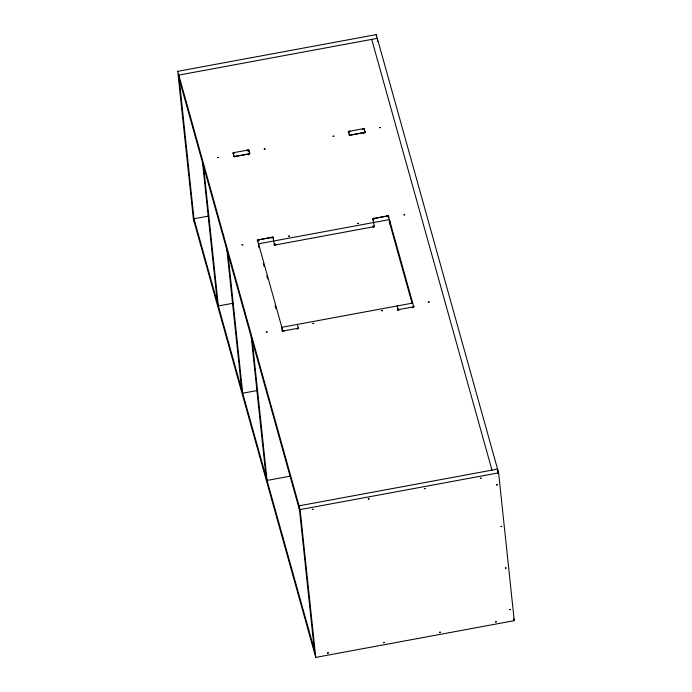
<?xml version="1.0" encoding="UTF-8"?>
<svg xmlns="http://www.w3.org/2000/svg" width="692" height="692" viewBox="0 0 692 692"><rect width="100%" height="100%" fill="white"/><g stroke="black" fill="none" stroke-linecap="round" stroke-linejoin="round"><path stroke-width="1.04" d="M177.749 71.337L376.249 34.6L498.612 472.852L514.251 620.663L315.751 657.4L193.388 219.148L177.749 71.337L300.112 509.589L315.751 657.4M233.446 154.463L233.36 153.685A0.977 0.666 -6 0 1 233.109 152.768L248.627 149.956L249.682 153.719A0.977 0.666 -6 0 1 248.333 154.031L235.548 156.401A0.977 0.666 -6 0 1 234.19 156.651A0.977 0.666 -6 0 1 233.931 155.735L234.043 156.773M364.926 132.553L364.814 131.515A0.977 0.666 -6 0 1 365.073 132.423A0.977 0.666 -6 0 1 363.715 132.674L350.922 135.044A0.977 0.666 -6 0 1 349.564 135.295L348.5 131.48L364.009 128.608L365.056 132.362L349.547 135.234A0.977 0.666 -6 0 1 349.313 134.378L349.391 135.156M208.837 215.999L193.994 218.741L314.263 649.485M284.265 330.863A0.977 0.666 -6 0 1 282.898 331.113L257.476 240.063A0.977 0.666 -6 0 1 258.817 239.752L271.61 237.382A0.977 0.666 -6 0 1 272.968 237.131A0.977 0.666 -6 0 1 273.228 238.048L273.305 238.827M373.178 220.341L373.092 219.563A0.977 0.666 -6 0 1 372.841 218.646A0.977 0.666 -6 0 1 374.199 218.395L386.984 216.025A0.977 0.666 -6 0 1 388.342 215.774L413.764 306.833A0.977 0.666 -6 0 1 412.423 307.144L412.51 307.923M233.178 303.234L218.352 305.976L203.595 166.487M412.717 303.07L281.834 327.299L282.275 331.451M257.536 390.47L242.71 393.212L227.953 253.713M290.363 476.131L267.069 480.447L252.312 340.948M300.112 509.589L498.612 472.852M371.716 39.392L491.977 470.127M513.723 618.786L514.251 620.663M389.769 221.016L390.556 223.836M389.224 220.86L389.743 222.738A0.977 0.718 -15.6 0 0 390.643 223.819M389.311 221.821L411.991 303.053M397.208 305.942L398.263 309.696L413.764 306.833A0.977 0.666 -6 0 0 413.531 305.976L413.643 307.014M373.49 226.258L373.689 226.959M372.789 226.172L372.988 226.872A0.977 0.718 -15.6 0 0 374.346 226.621L372.858 218.707L388.359 215.843A0.977 0.666 -6 0 1 388.601 216.691L388.679 217.47M275.641 244.155L275.831 244.856A0.977 0.718 -15.6 0 1 274.473 245.106A0.977 0.718 -15.6 0 1 274.369 244.094M274.845 244.017L275.174 245.193M297.344 324.427L298.39 328.181L282.881 331.053A0.977 0.666 -6 0 1 282.647 330.205L282.751 331.243M263.297 263.479L264.154 266.558M266.74 275.823L267.605 278.911M275.07 305.665L275.935 308.753M179.237 79.251L299.506 509.995M498.015 473.38L497.565 469.098L299.065 505.835L314.704 653.646M377.633 41.572L377.296 38.354L178.804 75.091L194.435 222.902M376.249 34.6L376.474 36.745M389.856 223.75L389.414 219.598L258.531 243.818L258.86 246.966M398.185 310.405L398.021 308.848A0.977 0.666 -6 0 0 398.281 309.765A0.977 0.666 -6 0 0 399.639 309.514M386.984 216.025L387.07 216.812M374.199 218.395L374.277 219.174M364.329 130.234L364.243 129.456A0.977 0.666 -6 0 0 363.992 128.548A0.977 0.666 -6 0 0 362.625 128.798L362.712 129.577M363.715 132.674L363.793 133.461M349.927 131.938L349.841 131.16A0.977 0.666 -6 0 0 348.483 131.411A0.977 0.666 -6 0 0 348.733 132.328L348.82 133.106M298.261 328.371L298.157 327.333A0.977 0.666 -6 0 1 298.408 328.25A0.977 0.666 -6 0 1 297.05 328.501L297.127 329.28M271.61 237.382L271.688 238.16M258.817 239.752L258.903 240.531M249.527 153.641L249.44 152.863A0.977 0.666 -6 0 1 249.7 153.78L234.173 156.582L233.126 152.828A0.977 0.666 -6 0 1 234.467 152.517L234.545 153.295M248.947 151.591L248.869 150.813A0.977 0.666 -6 0 0 248.61 149.896A0.977 0.666 -6 0 0 247.252 150.147L247.338 150.925M257.796 241.698L257.718 240.92A0.977 0.666 -6 0 1 257.459 240.003L272.985 237.192L274.473 245.106L374.346 226.621A0.977 0.718 -15.6 0 0 374.234 225.609M248.333 154.031L248.419 154.809M251.257 337.194L266.013 476.693M226.907 249.959L241.664 389.458M202.548 162.724L217.305 302.222M397.545 309.09A0.977 0.718 -15.6 0 1 397.545 310.198M259.163 247.278A0.977 0.718 -15.6 0 1 259.145 247.719M282.172 330.439A0.977 0.718 -15.6 0 1 282.474 331.139M217.669 157.577L218.611 157.551L217.686 157.508M242.027 244.812L242.97 244.786L242.027 244.778M264.188 148.962L265.14 148.944L264.188 148.962M266.377 332.039L267.328 332.022L266.385 332.013M288.547 236.197L289.49 236.171L288.555 236.162M312.905 323.432L313.848 323.406L312.922 323.372M333.042 136.22L333.985 136.194L333.051 136.194M357.401 223.455L358.344 223.43L357.401 223.455M379.571 127.613L380.513 127.588L379.571 127.613M381.759 310.691L382.702 310.665L381.759 310.656M403.92 214.849L404.872 214.823L403.929 214.814M428.279 302.075L429.222 302.058L428.279 302.075M312.274 509.398L313.208 509.321L312.291 509.329M327.472 653.049L328.397 652.911L327.472 653.049M368.308 499.027L369.243 498.915L368.317 498.993M383.506 642.678L384.441 642.565L383.515 642.643M424.343 488.656L425.277 488.578L424.36 488.587M439.541 632.306L440.475 632.203L439.55 632.272M480.378 478.284L481.312 478.207L480.395 478.215M496.579 484.936L497.505 484.832L496.588 484.902M500.973 526.508L501.908 526.439L500.991 526.439M495.576 621.935L496.501 621.831L495.584 621.9M505.376 568.08L506.302 567.976L505.376 568.046M509.77 609.652L510.705 609.574L509.788 609.583"/></g></svg>
